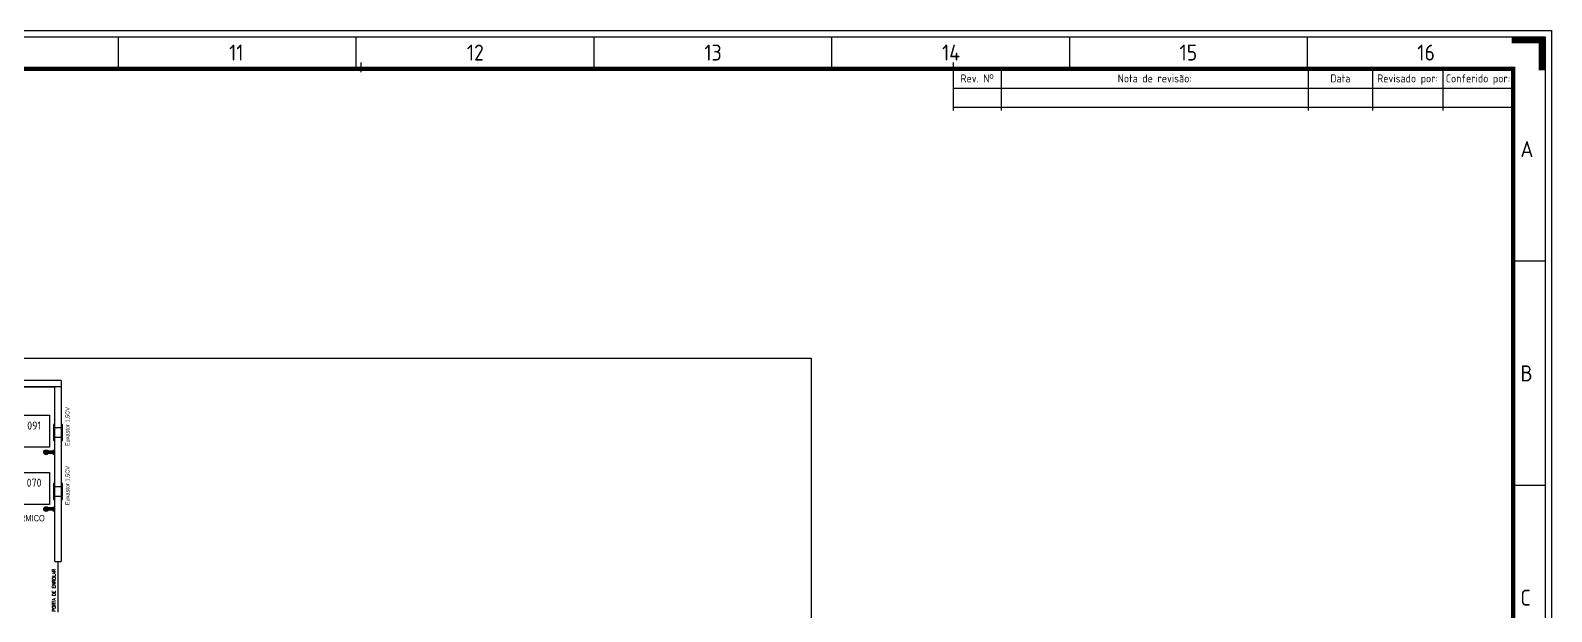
# Model space of a CAD drawing. Header units: millimetres. Extents: x 18768 to 1484868, y -11027 to 520152.
# Drawn here: x 218641 to 266168, y 165051 to 183210 of the extents above; entities that cross this region are included whole.
import ezdxf
from ezdxf.enums import TextEntityAlignment as Align

# ---------------------------------------------------------------- set-up
doc = ezdxf.new("R2010")
doc.units = ezdxf.units.MM
for name, color, linetype in [('018', 4, 'Continuous'), ('025', 3, 'Continuous'), ('035', 2, 'Continuous'), ('050', 166, 'Continuous'), ('100', 176, 'Continuous'), ('3-MAQUINAS', 5, 'Continuous'), ('4-MOBILIA', 4, 'Continuous'), ('8-TEXTO', 4, 'Continuous'), ('8-TEXTO-DETALHES', 6, 'Continuous'), ('L018-SIMBOLO1', 3, 'Continuous'), ('L025-CONTORNO', 7, 'Continuous'), ('L025-TEXTO', 7, 'Continuous'), ('L035-ARRANJO-ADQUIRIR', 102, 'Continuous'), ('L035-ARRANJO-EXISTENTE', 180, 'Continuous'), ('L1-ARRANJO', 5, 'Continuous'), ('PAREDES', 7, 'Continuous')]:
    doc.layers.add(name, color=color, linetype=linetype)
doc.layers.add('L035-DEMOLIÇÃO', color=40, linetype='Continuous', plot=False)
doc.styles.add('ISO-CP--25', font='isocp.shx', dxfattribs={"height": 250})
doc.styles.add('ISO-CP--50', font='isocp.shx', dxfattribs={"height": 500})
doc.styles.add('ROMANS', font='romans', dxfattribs={"width": 0.8, "height": 300})
doc.styles.get("Standard").update_dxf_attribs({"font": 'arial.ttf'})

# ---------------------------------------------------------------- blocks, each defined once
blk = doc.blocks.new('A0')
at = {"layer": '025'}
for points in [[(119300, 84500), (119300, 0), (0, 0), (0, 84500)], [(200, 84300), (119100, 84300), (119100, 200), (200, 200)]]:
    blk.add_lwpolyline(points, close=True, dxfattribs=at)
at = {"layer": '035'}
blk.add_line((100600, 82700), (118100, 82700), dxfattribs=at)
at = {"layer": '050'}
for p, q in [((74510, 84300), (74510, 83300)), ((81941, 84300), (81941, 83300)), ((89372, 84300), (89372, 83300)), ((96803, 84300), (96803, 83300)), ((104234, 84300), (104234, 83300)), ((111665, 84300), (111665, 83300)), ((119100, 77290), (118100, 77290)), ((119100, 70282), (118100, 70282))]:
    blk.add_line(p, q, dxfattribs=at)
at = {"layer": '100'}
for p, q in [((82050, 83300), (82150, 83300)), ((82065, 83300), (82135, 83300)), ((82100, 83500), (82100, 83200))]:
    blk.add_line(p, q, dxfattribs=at)
at = {"layer": '100', "const_width": 200}
blk.add_lwpolyline([(119000, 83250), (119000, 84200), (118050, 84200)], dxfattribs=at)
at = {"layer": '100', "const_width": 140}
blk.add_lwpolyline([(2700, 83300), (118100, 83300), (118100, 1200), (2700, 1200)], close=True, dxfattribs=at)
at = {"layer": '050', "style": 'ISO-CP--50'}
for s, p in [('11', (77981, 83558)), ('12', (85409, 83558)), ('13', (92832, 83558)), ('14', (100257, 83558)), ('15', (107676, 83558)), ('16', (115105, 83558)), ('A', (118327, 80542)), ('B', (118327, 73534)), ('C', (118327, 66524))]:
    blk.add_text(s, height=500, dxfattribs=at).set_placement(p)
at = {"layer": 'L025-TEXTO', "style": 'ISO-CP--25'}
for s, p in [('Rev. Nº', (101350, 83125)), ('Nota de revisão:', (106899, 83125)), ('Data', (112700, 83125)), ('Revisado por:', (114800, 83125)), ('Conferido por:', (117000, 83125))]:
    blk.add_text(s, height=250, dxfattribs=at).set_placement(p, align=Align.TOP_CENTER)
blk = doc.blocks.new('BL_SENAI_id9300151859')
at = {"layer": 'L1-ARRANJO', "color": 0}
blk.add_lwpolyline([(-1000, 0), (-1000, 1000), (0, 1000), (0, 0)], close=True, dxfattribs=at)
at = {"layer": 'L025-TEXTO', "style": 'ISO-CP--25'}
blk.add_attdef('rmp_mt_codmaterial', (15, 15), '', height=40, dxfattribs=at)
at = {"layer": 'L025-TEXTO', "style": 'ISO-CP--25', "flags": 1}
for tag in ['rmp_mt_nomeunid', 'rmp_mt_potencia', 'rmp_mt_cod']:
    blk.add_attdef(tag, (15, 15), '', height=40, dxfattribs=at)

msp = doc.modelspace()

# ---------------------------------------------------------------- linework, layer by layer
at = {"layer": '018'}
msp.add_line((247468.29, 180810.408), (264968.29, 180810.408), dxfattribs=at)
at = {"layer": '035'}
for p, q in [((248968.29, 182010.408), (248968.29, 180710.408)), ((258568.29, 182010.408), (258568.29, 180710.408)), ((260568.29, 182010.408), (260568.29, 180710.408)), ((262768.29, 182010.408), (262768.29, 180710.408))]:
    msp.add_line(p, q, dxfattribs=at)
at = {"layer": '050'}
msp.add_line((247468.29, 182010.408), (247468.29, 180710.408), dxfattribs=at)
at = {"layer": '100'}
for p, q in [((247468.29, 182210.408), (247468.29, 181910.408)), ((247418.29, 182010.408), (247518.29, 182010.408)), ((247433.29, 182010.408), (247503.29, 182010.408))]:
    msp.add_line(p, q, dxfattribs=at)
at = {"layer": '3-MAQUINAS'}
for p, q in [((219363.279, 169050.405), (219363.279, 168550.405)), ((219403.279, 169050.405), (219363.279, 169050.405)), ((219603.279, 168950.405), (219403.279, 168950.405)), ((219603.279, 169050.405), (219603.279, 168550.405)), ((219643.279, 169050.405), (219603.279, 169050.405)), ((219643.279, 168550.405), (219643.279, 169050.405)), ((219363.279, 168550.405), (219403.279, 168550.405)), ((219603.279, 168650.405), (219403.279, 168650.405)), ((219603.279, 168550.405), (219643.279, 168550.405))]:
    msp.add_line(p, q, dxfattribs=at)
at = {"layer": 'DEFPOINTS'}
for p, q in [((219403.279, 166613.486), (219603.279, 166613.486)), ((219503.279, 165033.486), (219503.279, 166613.486))]:
    msp.add_line(p, q, dxfattribs=at)
at = {"layer": 'L018-SIMBOLO1'}
for p, q in [((219359.007, 170028.087), (219059.007, 170028.087)), ((219359.007, 170065.587), (219069.055, 170065.587)), ((219359.007, 169990.587), (219069.055, 169990.587)), ((219359.007, 169953.087), (219359.007, 170103.087)), ((219359.007, 168253.049), (219059.007, 168253.049)), ((219359.007, 168290.549), (219069.055, 168290.549)), ((219359.007, 168178.049), (219359.007, 168328.049)), ((219359.007, 168215.549), (219069.055, 168215.549))]:
    msp.add_line(p, q, dxfattribs=at)
for centre in [(219134.007, 170028.087), (219134.007, 168253.049)]:
    msp.add_circle(centre, 75, dxfattribs=at)
at = {"layer": 'L035-ARRANJO-ADQUIRIR'}
for p, q in [((219403.279, 170893.65), (219363.279, 170893.65)), ((219363.279, 170893.65), (219363.279, 170393.65)), ((219603.279, 170793.65), (219403.279, 170793.65)), ((219643.279, 170893.65), (219603.279, 170893.65)), ((219603.279, 170893.65), (219603.279, 170393.65)), ((219643.279, 170393.65), (219643.279, 170893.65)), ((219363.279, 170393.65), (219403.279, 170393.65)), ((219603.279, 170493.65), (219403.279, 170493.65)), ((219603.279, 170393.65), (219643.279, 170393.65))]:
    msp.add_line(p, q, dxfattribs=at)
at = {"layer": 'L035-DEMOLIÇÃO', "linetype": 'ByBlock', "lineweight": -2}
msp.add_lwpolyline([(243039.686, 135444.965), (151141.405, 135444.965), (151141.405, 172973.559), (243039.686, 172973.559)], close=True, dxfattribs=at)
at = {"layer": 'PAREDES'}
for p, q in [((219603.279, 172268.486), (204276.428, 172268.486)), ((219603.279, 172068.486), (204376.428, 172068.486)), ((219603.279, 172268.486), (219603.279, 166613.486))]:
    msp.add_line(p, q, dxfattribs=at)
at = {"layer": 'PAREDES', "ltscale": 0.01}
for p in [(215543.349, 172068.486), (219403.279, 166613.486)]:
    msp.add_line(p, (219403.279, 172068.486), dxfattribs=at)

# ---------------------------------------------------------------- block references
at = {"layer": 'L025-CONTORNO'}
msp.add_blockref('A0', (146868.29, 98710.408), dxfattribs=at)
at = {"layer": 'L035-ARRANJO-ADQUIRIR'}
ref = msp.add_blockref('BL_SENAI_id9300151859', (219234.549, 170185.613), dxfattribs=at)
ref.add_attrib('rmp_mt_codmaterial', '091', dxfattribs={"layer": 'L025-TEXTO', "height": 250, "style": 'ISO-CP--25'}).set_placement((218755.73, 170863.668), align=Align.MIDDLE)
at = {"layer": 'L035-ARRANJO-EXISTENTE'}
ref = msp.add_blockref('BL_SENAI_id9300151859', (219234.549, 168400.167), dxfattribs=at)
ref.add_attrib('rmp_mt_codmaterial', '070', dxfattribs={"layer": 'L025-TEXTO', "height": 250, "style": 'ISO-CP--25'}).set_placement((218755.73, 169078.222), align=Align.MIDDLE)

# ---------------------------------------------------------------- texts
at = {"layer": '4-MOBILIA', "width": 0.8}
msp.add_text('TÉRMICO', height=200, dxfattribs=at).set_placement((218017.928, 167870.524))
at = {"layer": '8-TEXTO'}
for p in [(219861.518, 170219.717), (219861.518, 168376.472)]:
    msp.add_text('Euxastor 1,5CV', height=125, rotation=90, dxfattribs=at).set_placement(p)
at = {"layer": '8-TEXTO-DETALHES', "style": 'ROMANS'}
msp.add_text('PORTA DE ENROLAR', height=100, rotation=90, dxfattribs=at).set_placement((219424.554, 165050.688))

doc.saveas('drawing.dxf')
